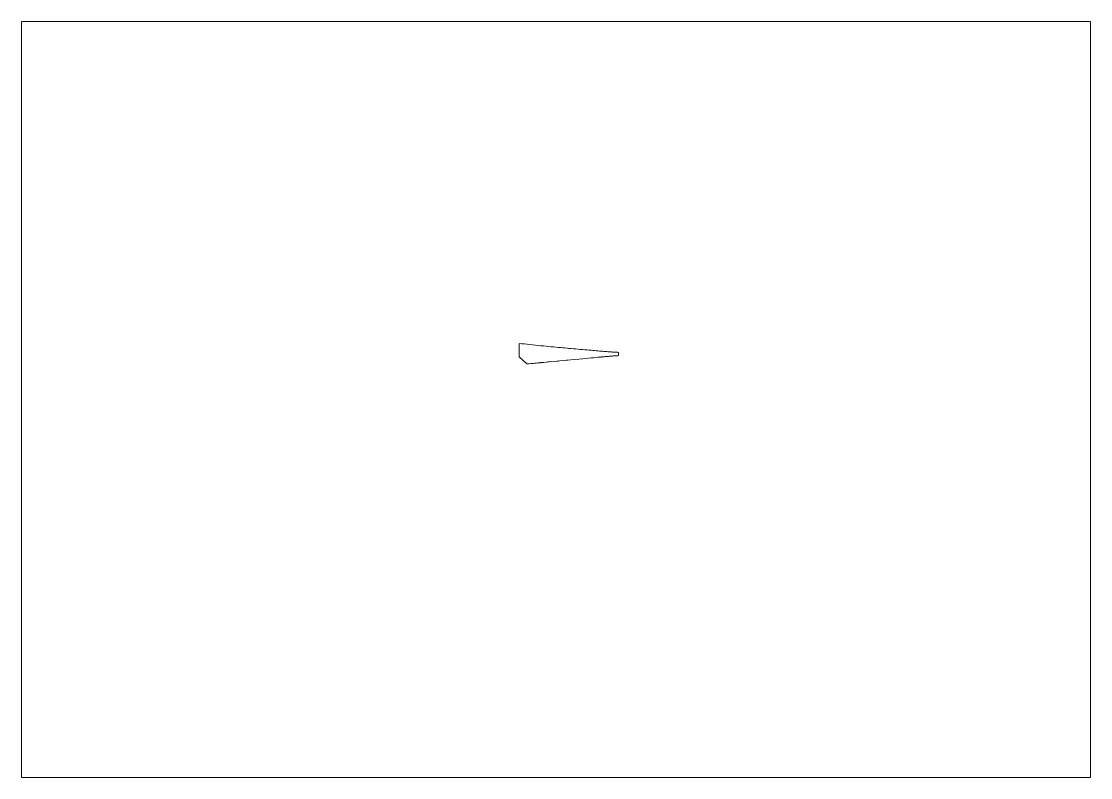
# Paper-space layout 'Sheet' of a CAD drawing. Header units: millimetres. Extents: x 0 to 420, y 0 to 297.
# The model-space entities are those that its viewports show. They can reach past a viewport. Long polylines and large blocks are cut down to what shows.
import ezdxf

# ---------------------------------------------------------------- set-up
doc = ezdxf.new("R2010")
doc.units = ezdxf.units.MM
doc.layers.add('Geometries', color=7, linetype='Continuous')

msp = doc.modelspace()

# ---------------------------------------------------------------- linework, layer by layer
at = {"layer": 'Geometries', "linetype": 'Continuous', "lineweight": 13}
for p, q in [((195.47, 165.2), (195.47, 170.53)), ((195.47, 165.2), (198.55, 162.47)), ((234.53, 165.72), (234.52, 167.02))]:
    msp.add_line(p, q, dxfattribs=at)
at = {"layer": 'Geometries', "linetype": 'Continuous', "lineweight": 13, "flags": 128}
for points in [[(234.52, 167.02), (234.28, 167.03), (234.04, 167.04), (233.8, 167.06), (233.56, 167.07), (233.32, 167.08), (233.08, 167.09), (232.84, 167.11), (232.6, 167.12), (232.37, 167.14), (232.09, 167.15), (231.8, 167.17), (231.52, 167.19), (231.24, 167.21), (230.96, 167.23), (230.67, 167.25), (230.3, 167.28), (229.92, 167.31), (229.54, 167.34), (229.16, 167.37), (228.79, 167.4), (228.41, 167.43), (228.03, 167.46), (227.65, 167.49), (227.05, 167.54), (226.45, 167.59), (225.84, 167.64), (225.24, 167.69), (224.63, 167.74), (223.84, 167.81), (223.05, 167.88), (222.26, 167.95), (221.36, 168.02), (220.47, 168.1), (219.57, 168.18), (218.67, 168.26), (217.77, 168.34), (216.87, 168.42), (216.02, 168.5), (215.18, 168.58), (214.33, 168.65), (213.48, 168.73), (212.64, 168.81), (211.74, 168.9), (210.84, 168.98), (209.94, 169.07), (209.05, 169.15), (208.15, 169.24), (207.25, 169.33), (206.19, 169.43), (205.14, 169.54), (204.08, 169.64), (203.02, 169.75), (201.94, 169.86), (200.86, 169.97), (199.78, 170.08), (198.71, 170.19), (197.63, 170.3), (196.55, 170.41), (195.47, 170.53)], [(234.53, 165.72), (234.33, 165.71), (234.12, 165.7), (233.92, 165.69), (233.72, 165.68), (233.51, 165.67), (233.31, 165.66), (233.11, 165.64), (232.91, 165.63), (232.71, 165.62), (232.48, 165.6), (232.24, 165.58), (232, 165.56), (231.76, 165.54), (231.53, 165.53), (231.29, 165.51), (231.2, 165.5), (231.15, 165.49), (231.14, 165.49), (231.12, 165.49), (230.86, 165.47), (230.62, 165.45), (230.39, 165.43), (229.97, 165.39), (229.55, 165.36), (229.46, 165.35), (229.43, 165.35), (229.41, 165.34), (229.35, 165.34), (229.25, 165.33), (229.06, 165.31), (228.73, 165.28), (228.36, 165.25), (227.98, 165.22), (227.8, 165.2), (227.75, 165.19), (227.73, 165.19), (227.73, 165.19), (227.71, 165.19), (227.45, 165.17), (226.42, 165.07), (225.58, 164.99), (224.74, 164.92), (224.32, 164.88), (224.29, 164.87), (224.27, 164.87), (224.23, 164.87), (224.16, 164.86), (223.87, 164.84), (222.69, 164.73), (220.59, 164.53), (218.99, 164.38), (217.4, 164.23), (215.81, 164.08), (214.63, 163.97), (214.34, 163.94), (214.21, 163.93), (214.15, 163.92), (214.13, 163.92), (214.12, 163.92), (214.1, 163.92), (213.29, 163.84), (211.44, 163.67), (210.98, 163.62), (210.78, 163.61), (210.73, 163.6), (210.72, 163.6), (210.72, 163.6), (210.72, 163.6), (210.71, 163.6), (210.71, 163.6), (210.71, 163.6), (210.71, 163.6), (210.67, 163.6), (210.35, 163.56), (208.32, 163.37), (207.43, 163.29), (207.36, 163.28), (207.33, 163.28), (207.32, 163.28), (207.32, 163.28), (207.32, 163.28), (207.32, 163.28), (207.32, 163.28), (207.32, 163.28), (207.32, 163.28), (207.32, 163.28), (207.29, 163.28), (207.1, 163.26), (206.76, 163.23), (206.14, 163.17), (205.25, 163.08), (204.35, 163), (204.11, 162.98), (204, 162.97), (203.95, 162.96), (203.93, 162.96), (203.92, 162.96), (203.92, 162.96), (203.92, 162.96), (203.92, 162.96), (203.92, 162.96), (203.74, 162.95), (203.43, 162.92), (202.81, 162.86), (202.18, 162.8), (201.58, 162.75), (200.97, 162.69), (200.68, 162.67), (200.55, 162.65), (200.53, 162.65), (200.52, 162.65), (200.52, 162.65), (200.52, 162.65), (200.52, 162.65), (200.51, 162.65), (200.51, 162.65), (200.5, 162.65), (200.4, 162.64), (200.22, 162.62), (199.38, 162.55), (198.55, 162.47)]]:
    msp.add_lwpolyline(points, dxfattribs=at)

psp = doc.layouts.new('Sheet')

# ---------------------------------------------------------------- viewports
at = {"layer": '0'}
psp.add_viewport(center=(210, 148.5), size=(420, 297), view_center_point=(210, 148.5), view_height=297, dxfattribs=at)

doc.saveas('drawing.dxf')
